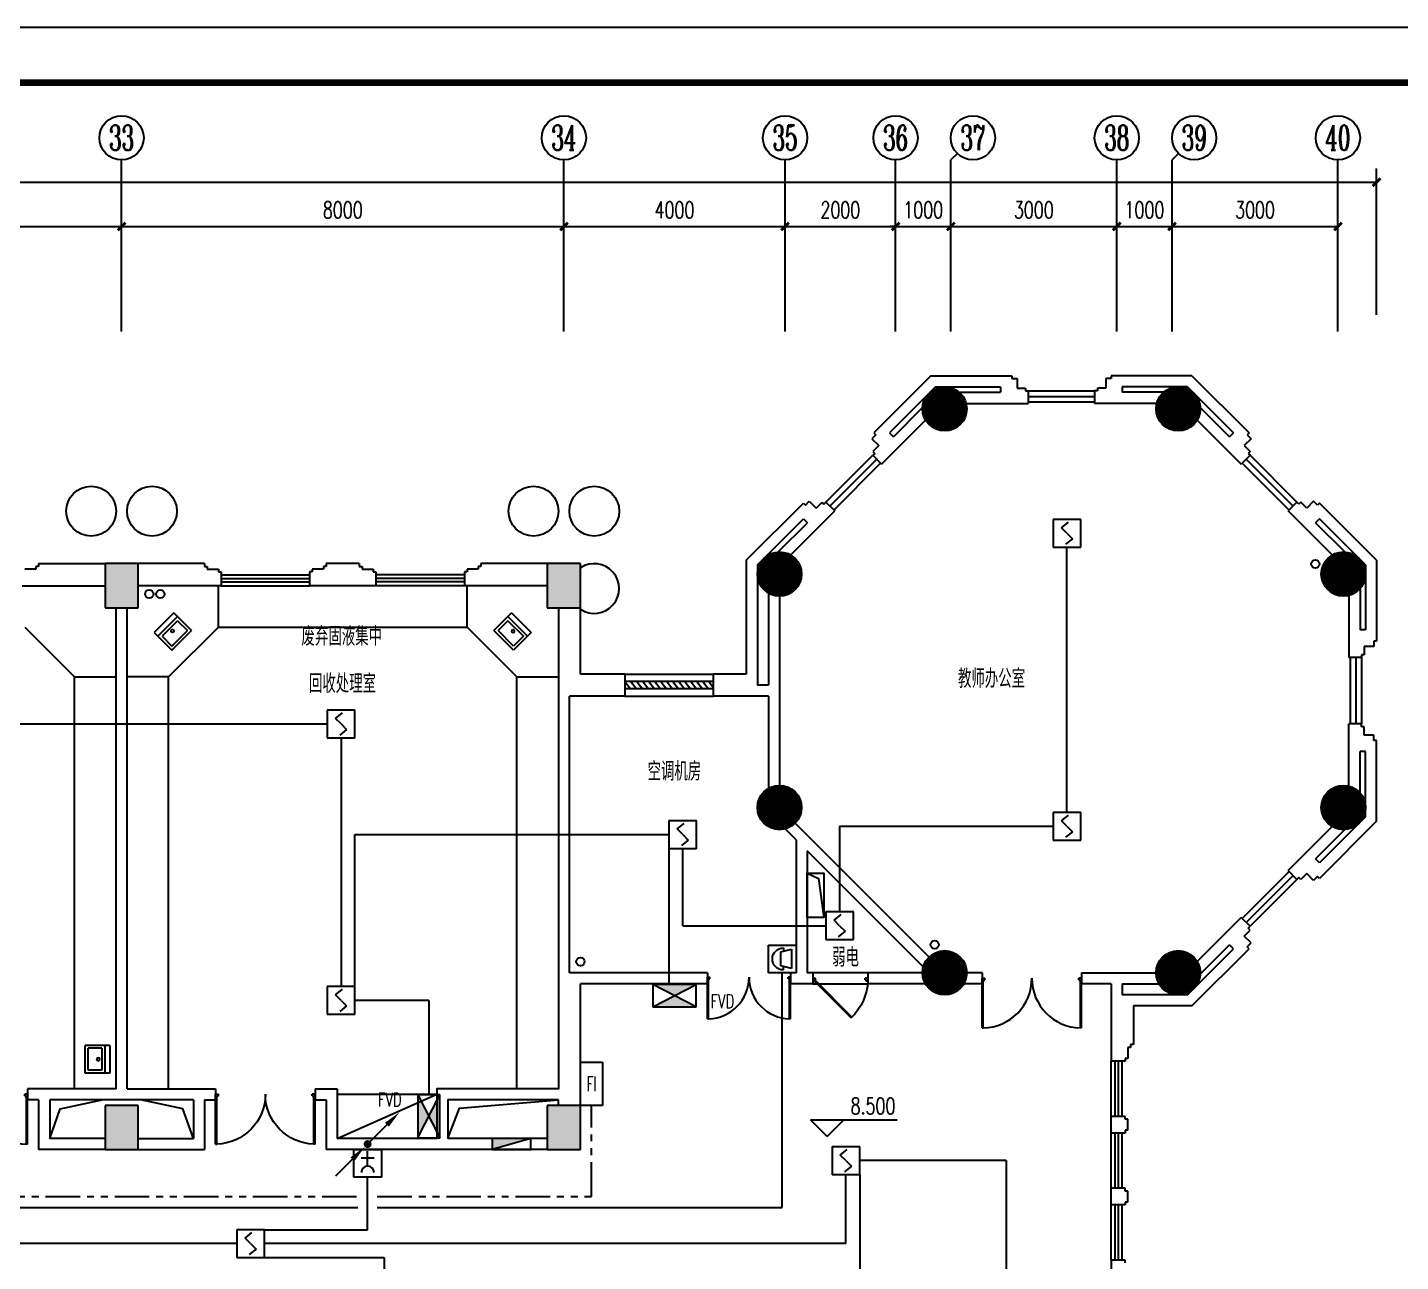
# Model space of a CAD drawing. Extents: x 190999 to 918899, y -200814 to 215286.
# Drawn here: x 618082 to 642918, y 49461 to 71786 of the extents above; entities that cross this region are included whole.
import ezdxf
from ezdxf.enums import TextEntityAlignment as Align

# ---------------------------------------------------------------- set-up
doc = ezdxf.new("R2010")
doc.units = 0
doc.header["$LTSCALE"] = 1000
doc.header["$MEASUREMENT"] = 0
doc.linetypes.add('PHANTOM2', pattern=[1.25, 0.625, -0.125, 0.125, -0.125, 0.125, -0.125])
doc.layers.get('Defpoints').update_dxf_attribs({"color": 1})
for name, color, linetype in [('00-EQUIP', 3, 'Continuous'), ('00-LWIRE', 4, 'Continuous'), ('00-WIRE-4', 6, 'Continuous'), ('A-墙线', 2, 'Continuous'), ('A-外包装修', 250, 'Continuous'), ('A-外窗', 145, 'Continuous'), ('A-家具', 250, 'Continuous'), ('A-门', 167, 'Continuous'), ('AXIS', 3, 'Continuous'), ('AXIS_TEXT', 7, 'Continuous'), ('COLUMN', 2, 'Continuous'), ('DIM_ELEV', 3, 'Continuous'), ('EQUIP_消火栓', 1, 'Continuous'), ('PUB_HATCH', 250, 'Continuous'), ('PUB_TEXT', 7, 'Continuous'), ('WALL', 2, 'Continuous'), ('WINDOW', 177, 'Continuous'), ('图框', 189, 'Continuous'), ('房间名称', 7, 'Continuous'), ('暖通-风-说明', 3, 'Continuous'), ('洞口线', 165, 'Continuous'), ('电井开洞', 97, 'Continuous'), ('雨水管', 151, 'Continuous')]:
    doc.layers.add(name, color=color, linetype=linetype)
doc.styles.add('_COMPLEX', font='COMPLEX.shx', dxfattribs={"width": 0.5})
doc.styles.add('_TCH_AXIS', font='COMPLEX', dxfattribs={"bigfont": 'GBCBIG'})
doc.styles.add('_TCH_DIM', font='SIMPLEX', dxfattribs={"bigfont": 'GBCBIG'})
doc.styles.add('COMPLEX', font='COMPLEX')
doc.styles.add('DIM_FONT', font='SIMPLEX', dxfattribs={"width": 0.7, "bigfont": 'GBCBIG'})
doc.styles.add('HZ-ZGBZ', font='romanc.shx', dxfattribs={"width": 0.65})
doc.styles.get("Standard").update_dxf_attribs({"font": 'simhei.ttf'})
doc.styles.add('XXK', font='romans.shx', dxfattribs={"width": 0.75, "bigfont": 'hzf.shx'})
doc.styles.add('zz-1', font='arial.ttf', dxfattribs={"width": 0.8})
doc.linetypes.add('BIG-DLINE', pattern='A,1,-0.15,["D",XXK,S=0.2,R=0,X=-0.1,Y=-0.09],-0.2', length=1.35)
doc.dimstyles.new('DIMN', dxfattribs={"dimtxt": 300, "dimasz": 100, "dimexe": 250, "dimexo": 300, "dimgap": 150, "dimtad": 1, "dimdec": 0, "dimzin": 0, "dimdsep": 46, "dimtxsty": 'DIM_FONT', "dimblk": 'ARCHTICK', "dimcen": 0.09, "dimclrt": 7, "dimazin": 2, "dimtfac": 1, "dimtdec": 0, "dimtix": 1, "dimtmove": 2, "dimatfit": 3, "dimfxl": 0, "dimtolj": 1, "dimtzin": 0, "dimarcsym": 0})

# ---------------------------------------------------------------- blocks, each defined once
blk = doc.blocks.new('TJAD_TK_A0')
at = {"layer": '图框'}
blk.add_line((2162, 399.3), (973, 399.3), dxfattribs=at)
at = {"layer": '图框', "const_width": 1.2}
blk.add_lwpolyline([(2152, -431.7), (2152, 389.3), (998, 389.3), (998, -431.7)], close=True, dxfattribs=at)
blk = doc.blocks.new('m1800')
at = {"layer": 'A-墙线'}
for p, q in [((-900, -100), (-900, 100)), ((900, -100), (900, 100))]:
    blk.add_line(p, q, dxfattribs=at)
at = {"layer": 'A-门'}
for p, q in [((-900, 900), (-900, 0)), ((-900, 900), (-880, 900)), ((-880, 900), (-880, 50)), ((880, 900), (880, 50)), ((900, 900), (880, 900)), ((900, 900), (900, 0)), ((-900, 50), (-870, 50)), ((-900, 0), (-850, 0)), ((-870, 50), (-870, 30)), ((-870, 30), (-850, 30)), ((-850, 30), (-850, 0)), ((850, 30), (850, 0)), ((870, 30), (850, 30)), ((900, 0), (850, 0)), ((870, 50), (870, 30)), ((900, 50), (870, 50))]:
    blk.add_line(p, q, dxfattribs=at)
for centre, start, end in [((-900, 0), 0, 88.7267), ((900, 0), 91.2733, 180)]:
    blk.add_arc(centre, 900, start, end, dxfattribs=at)
blk = doc.blocks.new('$TwtSys$00000434')
for p, q in [((-0.5, 0.5), (-0.5, -0.5)), ((-0.5, -0.5), (0.5, 0.5)), ((0.5, 0.5), (-0.5, 0.5)), ((0.5, -0.5), (0.5, 0.5)), ((-0.5, -0.5), (0.5, -0.5))]:
    blk.add_line(p, q)
blk.add_solid([(0.5, -0.5), (0.5, 0.5), (-0.5, -0.5)])
blk = doc.blocks.new('bfm01')
at = {"layer": 'A-墙线'}
for p, q in [((-200, 0), (0, 0)), ((-200, -1000), (0, -1000))]:
    blk.add_line(p, q, dxfattribs=at)
at = {"layer": 'A-门'}
for p, q in [((-200, -1000), (-200, 0)), ((-100, 0), (-100, -50)), ((-70, -50), (-100, -50)), ((-50, -30), (-70, -30)), ((-70, -30), (-70, -50)), ((-64, -44), (-50, -30)), ((-64, -44), (603, -711)), ((-50, 0), (-50, -30)), ((-50, -30), (617, -697)), ((0, 0), (0, -1000)), ((-70, -950), (-100, -950)), ((-100, -1000), (-100, -950)), ((-70, -970), (-70, -950)), ((-50, -970), (-70, -970)), ((-50, -1000), (-50, -970)), ((-50, -1000), (-100, -1000))]:
    blk.add_line(p, q, dxfattribs=at)
blk.add_arc((-100, 0), 1000, 272.866, 315.8103, dxfattribs=at)
blk = doc.blocks.new('$WINLIB2D$00000039')
at = {"color": 0}
for p, q in [((0.5, 0.5), (-0.5, 0.5)), ((-0.5, 0.167), (0.5, 0.167)), ((-0.384, -0.167), (-0.448, 0.167)), ((-0.316, -0.167), (-0.38, 0.167)), ((-0.248, -0.167), (-0.312, 0.167)), ((-0.18, -0.167), (-0.244, 0.167)), ((-0.112, -0.167), (-0.176, 0.167)), ((-0.044, -0.167), (-0.108, 0.167)), ((0.024, -0.167), (-0.04, 0.167)), ((0.092, -0.167), (0.028, 0.167)), ((0.16, -0.167), (0.096, 0.167)), ((0.228, -0.167), (0.164, 0.167)), ((0.296, -0.167), (0.232, 0.167)), ((0.364, -0.167), (0.3, 0.167)), ((0.432, -0.167), (0.368, 0.167)), ((0.5, -0.167), (0.436, 0.167)), ((-0.452, -0.167), (-0.5, 0.084)), ((-0.5, -0.167), (0.5, -0.167)), ((0.5, -0.5), (-0.5, -0.5))]:
    blk.add_line(p, q, dxfattribs=at)
blk = doc.blocks.new('_ArchTick')
at = {"const_width": 0.5}
blk.add_lwpolyline([(-0.7, -0.7), (0.7, 0.7)], dxfattribs=at)
blk = doc.blocks.new('*D1126')
at = {"layer": 'AXIS', "color": 0, "lineweight": -2}
for p, q in [((638785, 66586), (638785, 68436)), ((641785, 66586), (641785, 68436)), ((638785, 68186), (641785, 68186))]:
    blk.add_line(p, q, dxfattribs=at)
at = {"layer": 'Defpoints', "color": 0}
for p in [(641785, 68186), (638785, 66286), (641785, 66286)]:
    blk.add_point(p, dxfattribs=at)
at = {"layer": 'AXIS', "color": 0, "lineweight": -2, "xscale": 100, "yscale": 100, "zscale": 100, "rotation": 180}
blk.add_blockref('_ArchTick', (638785, 68186), dxfattribs=at)
at = {"layer": 'AXIS', "color": 0, "lineweight": -2, "xscale": 100, "yscale": 100, "zscale": 100}
blk.add_blockref('_ArchTick', (641785, 68186), dxfattribs=at)
at = {"layer": 'AXIS', "color": 7, "insert": (640285, 68486), "char_height": 300, "attachment_point": 5, "style": 'DIM_FONT'}
blk.add_mtext('\\A1;3000', dxfattribs=at)
blk = doc.blocks.new('*D1127')
at = {"layer": 'AXIS', "color": 0, "lineweight": -2}
for p, q in [((637785, 66586), (637785, 68436)), ((638785, 66586), (638785, 68436)), ((637785, 68186), (638785, 68186))]:
    blk.add_line(p, q, dxfattribs=at)
at = {"layer": 'Defpoints', "color": 0}
for p in [(638785, 68186), (637785, 66286), (638785, 66286)]:
    blk.add_point(p, dxfattribs=at)
at = {"layer": 'AXIS', "color": 0, "lineweight": -2, "xscale": 100, "yscale": 100, "zscale": 100, "rotation": 180}
blk.add_blockref('_ArchTick', (637785, 68186), dxfattribs=at)
at = {"layer": 'AXIS', "color": 0, "lineweight": -2, "xscale": 100, "yscale": 100, "zscale": 100}
blk.add_blockref('_ArchTick', (638785, 68186), dxfattribs=at)
at = {"layer": 'AXIS', "color": 7, "insert": (638285, 68486), "char_height": 300, "attachment_point": 5, "style": 'DIM_FONT'}
blk.add_mtext('\\A1;1000', dxfattribs=at)
blk = doc.blocks.new('*D1128')
at = {"layer": 'AXIS', "color": 0, "lineweight": -2}
for p, q in [((634784, 66586), (634784, 68436)), ((637785, 66586), (637785, 68436)), ((634784, 68186), (637785, 68186))]:
    blk.add_line(p, q, dxfattribs=at)
at = {"layer": 'Defpoints', "color": 0}
for p in [(637785, 68186), (634784, 66286), (637785, 66286)]:
    blk.add_point(p, dxfattribs=at)
at = {"layer": 'AXIS', "color": 0, "lineweight": -2, "xscale": 100, "yscale": 100, "zscale": 100, "rotation": 180}
blk.add_blockref('_ArchTick', (634784, 68186), dxfattribs=at)
at = {"layer": 'AXIS', "color": 0, "lineweight": -2, "xscale": 100, "yscale": 100, "zscale": 100}
blk.add_blockref('_ArchTick', (637785, 68186), dxfattribs=at)
at = {"layer": 'AXIS', "color": 7, "insert": (636284, 68486), "char_height": 300, "attachment_point": 5, "style": 'DIM_FONT'}
blk.add_mtext('\\A1;3000', dxfattribs=at)
blk = doc.blocks.new('*D1129')
at = {"layer": 'AXIS', "color": 0, "lineweight": -2}
for p, q in [((633785, 66586), (633785, 68436)), ((634784, 66586), (634784, 68436)), ((633785, 68186), (633685, 68186)), ((633785, 68186), (634784, 68186)), ((634784, 68186), (634884, 68186))]:
    blk.add_line(p, q, dxfattribs=at)
at = {"layer": 'Defpoints', "color": 0}
for p in [(634784, 68186), (633785, 66286), (634784, 66286)]:
    blk.add_point(p, dxfattribs=at)
at = {"layer": 'AXIS', "color": 0, "lineweight": -2, "xscale": 100, "yscale": 100, "zscale": 100}
blk.add_blockref('_ArchTick', (633785, 68186), dxfattribs=at)
at = {"layer": 'AXIS', "color": 0, "lineweight": -2, "xscale": 100, "yscale": 100, "zscale": 100, "rotation": 180}
blk.add_blockref('_ArchTick', (634784, 68186), dxfattribs=at)
at = {"layer": 'AXIS', "color": 7, "insert": (634284, 68486), "char_height": 300, "attachment_point": 5, "style": 'DIM_FONT'}
blk.add_mtext('\\A1;1000', dxfattribs=at)
blk = doc.blocks.new('*D1130')
at = {"layer": 'AXIS', "color": 0, "lineweight": -2}
for p, q in [((631785, 66586), (631785, 68436)), ((633785, 66586), (633785, 68436)), ((631785, 68186), (633785, 68186))]:
    blk.add_line(p, q, dxfattribs=at)
at = {"layer": 'Defpoints', "color": 0}
for p in [(633785, 68186), (631785, 66286), (633785, 66286)]:
    blk.add_point(p, dxfattribs=at)
at = {"layer": 'AXIS', "color": 0, "lineweight": -2, "xscale": 100, "yscale": 100, "zscale": 100, "rotation": 180}
blk.add_blockref('_ArchTick', (631785, 68186), dxfattribs=at)
at = {"layer": 'AXIS', "color": 0, "lineweight": -2, "xscale": 100, "yscale": 100, "zscale": 100}
blk.add_blockref('_ArchTick', (633785, 68186), dxfattribs=at)
at = {"layer": 'AXIS', "color": 7, "insert": (632785, 68486), "char_height": 300, "attachment_point": 5, "style": 'DIM_FONT'}
blk.add_mtext('\\A1;2000', dxfattribs=at)
blk = doc.blocks.new('*D1131')
at = {"layer": 'AXIS', "color": 0, "lineweight": -2}
for p, q in [((627785, 66586), (627785, 68436)), ((631785, 66586), (631785, 68436)), ((627785, 68186), (631785, 68186))]:
    blk.add_line(p, q, dxfattribs=at)
at = {"layer": 'Defpoints', "color": 0}
for p in [(631785, 68186), (627785, 66286), (631785, 66286)]:
    blk.add_point(p, dxfattribs=at)
at = {"layer": 'AXIS', "color": 0, "lineweight": -2, "xscale": 100, "yscale": 100, "zscale": 100, "rotation": 180}
blk.add_blockref('_ArchTick', (627785, 68186), dxfattribs=at)
at = {"layer": 'AXIS', "color": 0, "lineweight": -2, "xscale": 100, "yscale": 100, "zscale": 100}
blk.add_blockref('_ArchTick', (631785, 68186), dxfattribs=at)
at = {"layer": 'AXIS', "color": 7, "insert": (629785, 68486), "char_height": 300, "attachment_point": 5, "style": 'DIM_FONT'}
blk.add_mtext('\\A1;4000', dxfattribs=at)
blk = doc.blocks.new('*D1132')
at = {"layer": 'AXIS', "color": 0, "lineweight": -2}
for p, q in [((619785, 66586), (619785, 68436)), ((627785, 66586), (627785, 68436)), ((619785, 68186), (627785, 68186))]:
    blk.add_line(p, q, dxfattribs=at)
at = {"layer": 'Defpoints', "color": 0}
for p in [(627785, 68186), (619785, 66286), (627785, 66286)]:
    blk.add_point(p, dxfattribs=at)
at = {"layer": 'AXIS', "color": 0, "lineweight": -2, "xscale": 100, "yscale": 100, "zscale": 100, "rotation": 180}
blk.add_blockref('_ArchTick', (619785, 68186), dxfattribs=at)
at = {"layer": 'AXIS', "color": 0, "lineweight": -2, "xscale": 100, "yscale": 100, "zscale": 100}
blk.add_blockref('_ArchTick', (627785, 68186), dxfattribs=at)
at = {"layer": 'AXIS', "color": 7, "insert": (623785, 68486), "char_height": 300, "attachment_point": 5, "style": 'DIM_FONT'}
blk.add_mtext('\\A1;8000', dxfattribs=at)
blk = doc.blocks.new('*D1133')
at = {"layer": 'AXIS', "color": 0, "lineweight": -2}
for p, q in [((611785, 66586), (611785, 68436)), ((619785, 66586), (619785, 68436)), ((611785, 68186), (619785, 68186))]:
    blk.add_line(p, q, dxfattribs=at)
at = {"layer": 'Defpoints', "color": 0}
for p in [(619785, 68186), (611785, 66286), (619785, 66286)]:
    blk.add_point(p, dxfattribs=at)
at = {"layer": 'AXIS', "color": 0, "lineweight": -2, "xscale": 100, "yscale": 100, "zscale": 100, "rotation": 180}
blk.add_blockref('_ArchTick', (611785, 68186), dxfattribs=at)
at = {"layer": 'AXIS', "color": 0, "lineweight": -2, "xscale": 100, "yscale": 100, "zscale": 100}
blk.add_blockref('_ArchTick', (619785, 68186), dxfattribs=at)
at = {"layer": 'AXIS', "color": 7, "insert": (615785, 68486), "char_height": 300, "attachment_point": 5, "style": 'DIM_FONT'}
blk.add_mtext('\\A1;8000', dxfattribs=at)
blk = doc.blocks.new('*D1141')
at = {"layer": 'AXIS', "color": 0, "lineweight": -2}
for p, q in [((565235, 66586), (565235, 69236)), ((642484, 66586), (642484, 69236)), ((565235, 68986), (642484, 68986))]:
    blk.add_line(p, q, dxfattribs=at)
at = {"layer": 'Defpoints', "color": 0}
for p in [(642484, 68986), (565235, 66286), (642484, 66286)]:
    blk.add_point(p, dxfattribs=at)
at = {"layer": 'AXIS', "color": 0, "lineweight": -2, "xscale": 100, "yscale": 100, "zscale": 100, "rotation": 180}
blk.add_blockref('_ArchTick', (565235, 68986), dxfattribs=at)
at = {"layer": 'AXIS', "color": 0, "lineweight": -2, "xscale": 100, "yscale": 100, "zscale": 100}
blk.add_blockref('_ArchTick', (642484, 68986), dxfattribs=at)
at = {"layer": 'AXIS', "color": 7, "insert": (603859, 69286), "char_height": 300, "attachment_point": 5, "style": 'DIM_FONT'}
blk.add_mtext('\\A1;77250', dxfattribs=at)
blk = doc.blocks.new('_YZH')
blk.add_circle((0, 0), 0.5)
at = {"layer": 'PUB_HATCH', "const_width": 0.5}
blk.add_lwpolyline([(-0.25, 0, 1), (0.25, 0, 1)], format="xyb", close=True, dxfattribs=at)
blk = doc.blocks.new('_AXISO')
blk.add_circle((0, 0), 0.5)
at = {"layer": 'AXIS_TEXT', "style": 'COMPLEX', "width": 1.041667}
blk.add_attdef('A', text='', height=0.56, dxfattribs=at).set_placement((-0.25, -0.28), (0.25, -0.28), align=Align.FIT)
blk = doc.blocks.new('$plan$00001609')
at = {"linetype": 'Continuous'}
for p, q in [((0, -251), (0, 251)), ((0, 251), (450, 251)), ((93, -251), (93, 251)), ((450, 251), (450, -251)), ((146, -199), (146, 199)), ((146, 199), (397, 199)), ((397, 199), (397, -199)), ((146, -199), (397, -199)), ((0, -251), (450, -251))]:
    blk.add_line(p, q, dxfattribs=at)
blk.add_line((238, 2), (238, 0))
blk.add_arc((212, 0), 26, 4.716, 0, dxfattribs=at)
at = {"style": 'zz-1'}
for tag in ['YSIZE', 'XSIZE']:
    blk.add_attdef(tag, (0, 0), '', height=0.5, dxfattribs=at)
blk = doc.blocks.new('_LINKPT1')
at = {"color": 0}
blk.add_line((0, 0), (0, 0), dxfattribs=at)
blk = doc.blocks.new('3S1KCGW2')
for p, q in [((0.5, 0.5), (-0.5, 0.5)), ((-0.5, 0.5), (-0.5, -0.5)), ((0.5, -0.5), (0.5, 0.5)), ((-0.2, 0.2), (0.05, 0.4)), ((0, 0), (-0.2, 0.2)), ((0, 0), (0.2, -0.2)), ((0.2, -0.2), (-0.05, -0.4)), ((-0.5, -0.5), (0.5, -0.5))]:
    blk.add_line(p, q)
at = {"const_width": 0.04, "flags": 128}
blk.add_lwpolyline([(-0.5, -0.5), (-0.5, 0.5), (0.5, 0.5), (0.5, -0.5)], close=True, dxfattribs=at)
at = {"xscale": 0.002, "yscale": 0.002, "zscale": 0.002}
for p in [(0, 0.5), (-0.5, 0), (0.5, 0), (0, -0.5)]:
    blk.add_blockref('_LINKPT1', p, dxfattribs=at)
at = {"flags": 9}
blk.add_attdef('A', (0, 0), '', height=0.00002, dxfattribs=at)
blk = doc.blocks.new('6H2NC6JJ')
for p, q in [((-0.78, 0.4), (0.78, -0.4)), ((0.78, 0.4), (-0.78, -0.4)), ((0.78, 0.4), (-0.78, 0.4)), ((-0.78, 0.4), (-0.78, -0.4)), ((0.78, -0.4), (0.78, 0.4)), ((-0.78, -0.4), (0.78, -0.4))]:
    blk.add_line(p, q)
at = {"const_width": 0.04}
blk.add_lwpolyline([(-0.78, 0.4), (-0.78, -0.4), (0.78, -0.4), (0.78, 0.4)], close=True, dxfattribs=at)
for points in [[(-0.78, 0.4), (0, 0), (0.78, 0.4)], [(-0.78, -0.4), (0.78, -0.4), (0, 0)]]:
    blk.add_solid(points)
at = {"xscale": 0.002, "yscale": 0.002, "zscale": 0.002}
for p in [(-0.78, 0), (0, 0.4), (0.78, 0), (0, -0.4)]:
    blk.add_blockref('_LINKPT1', p, dxfattribs=at)
at = {"flags": 9}
blk.add_attdef('A', (0, 0), '', height=0.00002, dxfattribs=at)
blk = doc.blocks.new('6A2EJEHE')
for p, q in [((0.78, 0.4), (-0.78, 0.4)), ((-0.78, 0.4), (-0.78, -0.4)), ((0.78, -0.4), (0.78, 0.4)), ((-0.78, -0.4), (0.78, -0.4))]:
    blk.add_line(p, q)
at = {"xscale": 0.002, "yscale": 0.002, "zscale": 0.002}
for p in [(-0.78, 0), (0, 0.4), (0.78, 0), (0, -0.4)]:
    blk.add_blockref('_LINKPT1', p, dxfattribs=at)
at = {"style": '_COMPLEX', "width": 0.6, "flags": 8}
blk.add_attdef('$TEXT$', text='', height=0.52, dxfattribs=at).set_placement((0, 0), align=Align.MIDDLE_CENTER)
at = {"flags": 9}
blk.add_attdef('A', (0, 0), '', height=0.00002, dxfattribs=at)
blk = doc.blocks.new('J62IR8YJ')
for p, q in [((-0.5, 1), (0.5, 1)), ((-0.5, 0), (-0.5, 1)), ((0.5, 1), (0.5, 0)), ((0, 0.598), (0, 0.06)), ((0.5, 0), (-0.5, 0)), ((-0.231, 0.312), (0.231, 0.312))]:
    blk.add_line(p, q)
at = {"const_width": 0.04, "flags": 128}
blk.add_lwpolyline([(-0.5, 0), (-0.5, 1), (0.5, 1), (0.5, 0)], close=True, dxfattribs=at)
blk.add_arc((0, 0.829), 0.231, 180, 0)
at = {"xscale": 0.002, "yscale": 0.00200000000000955, "zscale": 0.002}
for p in [(0, 1), (-0.5, 0.5), (0.5, 0.5), (0, 0)]:
    blk.add_blockref('_LINKPT1', p, dxfattribs=at)
at = {"flags": 9}
blk.add_attdef('A', (0, 0), '', height=0.00002, dxfattribs=at)
blk = doc.blocks.new('_WRLD10L')
for p, q in [((1.15, 1.15), (0.55, 0.55)), ((0.104, 0.104), (0.104, 0.104)), ((-0.104, -0.104), (-0.104, -0.104))]:
    blk.add_line(p, q)
at = {"const_width": 0.142}
blk.add_lwpolyline([(-0.071, 0, 1), (0.071, 0, 1)], format="xyb", close=True, dxfattribs=at)
blk.add_solid([(0.62, 0.48), (0.48, 0.62), (0.1, 0.1)])
at = {"width": 0.8, "flags": 9}
blk.add_attdef('A', (0, 0), '', height=0.00002, dxfattribs=at)
blk = doc.blocks.new('411UXEXY')
for p, q in [((0.5, 0.5), (-0.5, 0.5)), ((-0.5, 0.5), (-0.5, -0.5)), ((0.5, -0.5), (0.5, 0.5)), ((-0.25, 0.056), (-0.35, -0.333)), ((0.25, 0.056), (-0.25, 0.056)), ((0.35, -0.333), (0.25, 0.056)), ((-0.4, -0.044), (-0.276, -0.044)), ((-0.35, -0.333), (0.35, -0.333)), ((0.4, -0.044), (0.276, -0.044)), ((-0.5, -0.5), (0.5, -0.5))]:
    blk.add_line(p, q)
at = {"const_width": 0.04, "flags": 128}
blk.add_lwpolyline([(0.5, -0.5), (0.5, 0.5), (-0.5, 0.5), (-0.5, -0.5)], close=True, dxfattribs=at)
blk.add_arc((0, -0.044), 0.4, 0, 180)
at = {"xscale": 0.002, "yscale": 0.002, "zscale": 0.002}
for p in [(0, 0.5), (-0.5, 0), (0.5, 0), (0, -0.5)]:
    blk.add_blockref('_LINKPT1', p, dxfattribs=at)
at = {"flags": 9}
blk.add_attdef('A', (0, 0), '', height=0.00002, dxfattribs=at)
blk = doc.blocks.new('_WRLD1L')
for p, q in [((0.7, 0.7), (0, 0)), ((0.104, 0.104), (0.104, 0.104)), ((-0.104, -0.104), (-0.104, -0.104))]:
    blk.add_line(p, q)
at = {"const_width": 0.142}
blk.add_lwpolyline([(-0.071, 0, 1), (0.071, 0, 1)], format="xyb", close=True, dxfattribs=at)
blk.add_solid([(0.63, 0.77), (0.77, 0.63), (1.15, 1.15)])
at = {"width": 0.8, "flags": 9}
blk.add_attdef('A', (0, 0), '', height=0.00002, dxfattribs=at)

msp = doc.modelspace()

# ---------------------------------------------------------------- hatches: boundary and pattern name
at = {"layer": 'PUB_HATCH'}
for points in [[(619484.6, 61286.5), (620084.6, 61286.5), (620084.6, 62086.5), (619484.6, 62086.5)], [(627484.6, 61286.5), (628084.6, 61286.5), (628084.6, 62086.5), (627484.6, 62086.5)], [(619484.6, 51486.5), (620084.6, 51486.5), (620084.6, 52286.5), (619484.6, 52286.5)], [(627484.6, 51486.5), (628084.6, 51486.5), (628084.6, 52286.5), (627484.6, 52286.5)]]:
    msp.add_hatch(color=256, dxfattribs=at).paths.add_polyline_path(points)

# ---------------------------------------------------------------- linework, layer by layer
at = {"layer": '00-WIRE-4'}
for p, q in [((636884.6, 57586.5), (636884.6, 62386.5)), ((616080.9, 59186.5), (623505, 59186.5)), ((623755, 58936.5), (623755, 54436.5)), ((624005, 57186.5), (629684.6, 57186.5)), ((624005, 54436.5), (624005, 57186.5)), ((632772.3, 57336.5), (632772.3, 55786.9)), ((632772.3, 57336.5), (636634.6, 57336.5)), ((629684.6, 56936.5), (629684.6, 54486.5)), ((629934.6, 55536.9), (629934.6, 56936.5)), ((629934.6, 55536.9), (632522.3, 55536.9)), ((625340.1, 54186.5), (624005, 54186.5)), ((625340.1, 54186.5), (625340.1, 52476.5)), ((635784.6, 51286.5), (633134.6, 51286.5)), ((635784.6, 51286.5), (635784.6, 47136.5)), ((624234.6, 50036.5), (624234.6, 50986.5)), ((632884.6, 49786.5), (632884.6, 51036.5)), ((633134.6, 51036.5), (633134.6, 46976.5)), ((622367.9, 50036.5), (624234.6, 50036.5)), ((621867.9, 49786.5), (610834.6, 49786.5)), ((632884.6, 49786.5), (622367.9, 49786.5)), ((622367.9, 49536.5), (624534.6, 49536.5)), ((624534.6, 49536.5), (624534.6, 48586.5))]:
    msp.add_line(p, q, dxfattribs=at)
at = {"layer": '00-WIRE-4', "linetype": 'BIG-DLINE'}
for p, q in [((631734.6, 50436.5), (631734.6, 54686.5)), ((608409.9, 50436.5), (624059.6, 50436.5)), ((624409.6, 50436.5), (631734.6, 50436.5))]:
    msp.add_line(p, q, dxfattribs=at)
at = {"layer": '00-WIRE-4', "linetype": 'PHANTOM2'}
for p, q in [((628284.6, 50636.5), (628284.6, 52286.5)), ((608409.9, 50636.5), (624059.6, 50636.5)), ((624409.6, 50636.5), (628284.6, 50636.5))]:
    msp.add_line(p, q, dxfattribs=at)
at = {"layer": 'A-墙线'}
for p, q in [((634423.3, 65486.5), (633390.2, 64453.4)), ((634423.3, 65486.5), (635884.4, 65486.5)), ((635884.4, 65486.5), (635884.4, 65436.5)), ((635884.4, 65436.5), (635984.4, 65436.5)), ((635984.4, 65436.5), (635984.4, 65261.5)), ((637684.4, 65436.5), (637584.4, 65436.5)), ((637584.4, 65436.5), (637584.4, 65261.5)), ((639145.4, 65486.5), (637684.4, 65486.5)), ((637684.4, 65486.5), (637684.4, 65436.5)), ((639145.4, 65486.5), (640178.5, 64453.4)), ((634506.2, 65286.5), (633673.1, 64453.4)), ((634506.2, 65286.5), (635684.4, 65286.5)), ((634936.4, 65186.5), (635684.4, 65186.5)), ((635684.4, 65286.5), (635684.4, 65186.5)), ((635984.4, 65261.5), (636134.4, 65261.5)), ((636134.4, 65261.5), (636134.4, 65211.5)), ((636134.4, 65211.5), (636184.4, 65211.5)), ((636184.4, 65211.5), (636184.4, 64986.5)), ((637434.4, 65211.5), (637384.4, 65211.5)), ((637384.4, 65211.5), (637384.4, 64986.5)), ((637584.4, 65261.5), (637434.4, 65261.5)), ((637434.4, 65261.5), (637434.4, 65211.5)), ((639062.5, 65286.5), (637884.4, 65286.5)), ((637884.4, 65286.5), (637884.4, 65186.5)), ((638632.3, 65186.5), (637884.4, 65186.5)), ((639062.5, 65286.5), (639895.6, 64453.4)), ((634272.7, 64911.5), (633743.8, 64382.7)), ((635059.2, 64986.5), (636184.4, 64986.5)), ((638509.5, 64986.5), (637384.4, 64986.5)), ((639296.1, 64911.5), (639824.9, 64382.7)), ((634327.3, 64683.3), (633531.7, 63887.7)), ((639241.4, 64683.3), (640037, 63887.7)), ((633425.6, 64418), (633354.9, 64347.3)), ((633354.9, 64347.3), (633478.6, 64223.6)), ((633390.2, 64453.4), (633425.6, 64418)), ((633673.1, 64453.4), (633743.8, 64382.7)), ((639895.6, 64453.4), (639824.9, 64382.7)), ((640213.8, 64347.3), (640090.1, 64223.6)), ((640178.5, 64453.4), (640143.1, 64418)), ((640143.1, 64418), (640213.8, 64347.3)), ((633478.6, 64223.6), (633372.6, 64117.5)), ((633372.6, 64117.5), (633407.9, 64082.2)), ((633407.9, 64082.2), (633372.6, 64046.8)), ((640090.1, 64223.6), (640196.1, 64117.5)), ((640196.1, 64117.5), (640160.8, 64082.2)), ((640160.8, 64082.2), (640196.1, 64046.8)), ((633372.6, 64046.8), (633531.7, 63887.7)), ((640196.1, 64046.8), (640037, 63887.7)), ((631084.4, 62147.5), (632117.5, 63180.6)), ((632117.5, 63180.6), (632152.8, 63145.2)), ((632152.8, 63145.2), (632223.5, 63215.9)), ((632223.5, 63215.9), (632347.3, 63092.2)), ((632347.3, 63092.2), (632453.3, 63198.3)), ((632453.3, 63198.3), (632488.7, 63162.9)), ((632488.7, 63162.9), (632524, 63198.3)), ((632524, 63198.3), (632683.1, 63039.2)), ((641044.7, 63198.3), (640885.6, 63039.2)), ((641080, 63162.9), (641044.7, 63198.3)), ((641115.4, 63198.3), (641080, 63162.9)), ((641221.5, 63092.2), (641115.4, 63198.3)), ((641345.2, 63215.9), (641221.5, 63092.2)), ((641415.9, 63145.2), (641345.2, 63215.9)), ((641451.3, 63180.6), (641415.9, 63145.2)), ((642484.4, 62147.5), (641451.3, 63180.6)), ((631284.4, 62064.7), (632117.5, 62897.8)), ((631887.5, 62243.5), (632683.1, 63039.2)), ((632117.5, 62897.8), (632188.2, 62827)), ((641681.2, 62243.5), (640885.6, 63039.2)), ((641451.3, 62897.8), (641380.6, 62827)), ((642284.4, 62064.7), (641451.3, 62897.8)), ((631659.3, 62298.2), (632188.2, 62827)), ((641909.4, 62298.2), (641380.6, 62827)), ((631084.4, 62147.5), (631084.4, 60086.5)), ((642484.4, 62147.5), (642484.4, 60686.5)), ((618234.6, 61986.5), (618034.6, 61986.5)), ((618234.6, 62036.5), (618234.6, 61986.5)), ((618284.6, 62036.5), (618234.6, 62036.5)), ((618284.6, 62086.5), (619484.6, 62086.5)), ((618284.6, 62086.5), (618284.6, 62036.5)), ((621284.6, 62086.5), (620084.6, 62086.5)), ((621284.6, 62086.5), (621284.6, 62036.5)), ((621284.6, 62036.5), (621334.6, 62036.5)), ((621334.6, 62036.5), (621334.6, 61986.5)), ((621334.6, 61986.5), (621534.6, 61986.5)), ((621534.6, 61986.5), (621534.6, 61936.5)), ((621534.6, 61936.5), (621584.6, 61936.5)), ((621584.6, 61936.5), (621584.6, 61686.5)), ((623234.6, 61936.5), (623184.6, 61936.5)), ((623184.6, 61936.5), (623184.6, 61686.5)), ((623234.6, 61986.5), (623234.6, 61936.5)), ((623434.6, 61986.5), (623234.6, 61986.5)), ((623434.6, 62036.5), (623434.6, 61986.5)), ((623484.6, 62036.5), (623434.6, 62036.5)), ((624084.6, 62086.5), (623484.6, 62086.5)), ((623484.6, 62086.5), (623484.6, 62036.5)), ((624084.6, 62086.5), (624084.6, 62036.5)), ((624084.6, 62036.5), (624134.6, 62036.5)), ((624134.6, 62036.5), (624134.6, 61986.5)), ((624134.6, 61986.5), (624334.6, 61986.5)), ((624334.6, 61986.5), (624334.6, 61936.5)), ((624334.6, 61936.5), (624384.6, 61936.5)), ((624384.6, 61936.5), (624384.6, 61686.5)), ((626034.6, 61936.5), (625984.6, 61936.5)), ((625984.6, 61936.5), (625984.6, 61686.5)), ((626034.6, 61986.5), (626034.6, 61936.5)), ((626234.6, 61986.5), (626034.6, 61986.5)), ((626234.6, 62036.5), (626234.6, 61986.5)), ((626284.6, 62036.5), (626234.6, 62036.5)), ((627484.6, 62086.5), (626284.6, 62086.5)), ((626284.6, 62086.5), (626284.6, 62036.5)), ((631284.4, 62064.7), (631284.4, 59886.5)), ((642284.4, 62064.7), (642284.4, 60886.5)), ((617984.6, 61686.5), (619484.6, 61686.5)), ((621584.6, 61686.5), (620084.6, 61686.5)), ((624384.6, 61686.5), (623184.6, 61686.5)), ((627484.6, 61686.5), (625984.6, 61686.5)), ((642184.4, 61634.4), (642184.4, 60886.5)), ((631484.4, 61552.6), (631484.4, 59886.5)), ((631684.4, 61499), (631684.4, 58074)), ((641984.4, 61511.7), (641984.4, 60386.5)), ((619684.6, 52586.5), (619684.6, 61286.5)), ((619884.6, 52586.5), (619884.6, 61286.5)), ((628084.6, 60086.5), (628084.6, 61286.5)), ((642284.4, 60886.5), (642184.4, 60886.5)), ((642484.4, 60686.5), (642434.4, 60686.5)), ((642434.4, 60686.5), (642434.4, 60586.5)), ((642209.4, 60386.5), (641984.4, 60386.5)), ((642259.4, 60436.5), (642209.4, 60436.5)), ((642209.4, 60436.5), (642209.4, 60386.5)), ((642434.4, 60586.5), (642259.4, 60586.5)), ((642259.4, 60586.5), (642259.4, 60436.5)), ((631484.4, 59886.5), (631284.4, 59886.5)), ((627884.6, 54686.5), (627884.6, 59686.5)), ((631484.4, 59686.5), (631484.4, 58020.4)), ((641984.4, 58061.3), (641984.4, 59186.5)), ((642209.4, 59186.5), (641984.4, 59186.5)), ((642209.4, 59136.5), (642209.4, 59186.5)), ((642259.4, 59136.5), (642209.4, 59136.5)), ((642259.4, 58986.5), (642259.4, 59136.5)), ((642434.4, 58986.5), (642259.4, 58986.5)), ((642434.4, 58886.5), (642434.4, 58986.5)), ((642484.4, 58886.5), (642434.4, 58886.5)), ((642484.4, 57425.5), (642484.4, 58886.5)), ((642184.4, 57938.6), (642184.4, 58686.5)), ((642284.4, 58686.5), (642184.4, 58686.5)), ((642284.4, 57508.3), (642284.4, 58686.5)), ((634389.2, 54969.4), (631966.8, 57391.7)), ((642284.4, 57508.3), (641451.3, 56675.2)), ((642484.4, 57425.5), (641451.3, 56392.4)), ((631984.6, 57091.2), (631784.6, 57291.2)), ((641681.2, 57329.4), (640885.6, 56533.8)), ((641909.4, 57274.8), (641380.6, 56745.9)), ((631984.6, 57091.2), (631984.6, 54686.5)), ((634285.6, 54790.1), (632184.6, 56891.2)), ((632184.6, 56891.2), (632184.6, 54686.5)), ((641451.3, 56675.2), (641380.6, 56745.9)), ((641044.7, 56374.7), (640885.6, 56533.8)), ((641080, 56410), (641044.7, 56374.7)), ((641115.4, 56374.7), (641080, 56410)), ((641221.5, 56480.8), (641115.4, 56374.7)), ((641345.2, 56357), (641221.5, 56480.8)), ((641415.9, 56427.7), (641345.2, 56357)), ((641451.3, 56392.4), (641415.9, 56427.7)), ((639241.4, 54889.6), (640037, 55685.3)), ((640196.1, 55526.2), (640037, 55685.3)), ((640090.1, 55349.4), (640196.1, 55455.5)), ((640160.8, 55490.8), (640196.1, 55526.2)), ((640196.1, 55455.5), (640160.8, 55490.8)), ((639296.1, 54661.4), (639824.9, 55190.3)), ((639895.6, 55119.6), (639824.9, 55190.3)), ((640213.8, 55225.6), (640090.1, 55349.4)), ((640143.1, 55154.9), (640213.8, 55225.6)), ((640178.5, 55119.6), (640143.1, 55154.9)), ((639062.5, 54286.5), (639895.6, 55119.6)), ((639145.4, 54086.5), (640178.5, 55119.6)), ((630384.6, 54686.5), (627884.6, 54686.5)), ((630384.6, 54686.5), (630384.6, 54486.5)), ((631984.6, 54686.5), (631884.6, 54686.5)), ((631884.6, 54686.5), (631884.6, 54486.5)), ((632284.6, 54686.5), (632184.6, 54686.5)), ((632284.6, 54686.5), (632284.6, 54486.5)), ((634272, 54686.5), (633284.6, 54686.5)), ((633284.6, 54686.5), (633284.6, 54486.5)), ((635349, 54686.5), (635072, 54686.5)), ((637149, 54686.5), (638497.1, 54686.5)), ((637149, 54686.5), (637149, 54486.5)), ((628084.6, 52286.5), (628084.6, 54486.5)), ((630384.6, 54486.5), (628084.6, 54486.5)), ((632284.6, 54486.5), (631884.6, 54486.5)), ((634325.6, 54486.5), (633284.6, 54486.5)), ((635349, 54486.5), (635018.4, 54486.5)), ((637684.6, 54486.5), (637149, 54486.5)), ((637684.6, 54486.5), (637684.6, 53086.5)), ((637884.6, 54486.5), (638550.4, 54486.5)), ((637884.6, 54486.5), (637884.6, 54286.5)), ((639062.5, 54286.5), (637884.6, 54286.5)), ((638084.6, 54086.5), (638084.6, 53386.5)), ((639145.4, 54086.5), (638084.6, 54086.5)), ((638034.6, 53336.5), (637984.6, 53336.5)), ((637984.6, 53336.5), (637984.6, 53136.5)), ((638084.6, 53386.5), (638034.6, 53386.5)), ((638034.6, 53386.5), (638034.6, 53336.5)), ((637934.6, 53086.5), (637684.6, 53086.5)), ((637934.6, 53136.5), (637934.6, 53086.5)), ((637984.6, 53136.5), (637934.6, 53136.5)), ((619684.6, 52586.5), (618084.6, 52586.5)), ((619884.6, 52586.5), (621484.6, 52586.5)), ((623284.6, 52586.5), (623684.6, 52586.5)), ((623684.6, 52586.5), (623684.6, 51686.5)), ((618284.6, 52386.5), (618084.6, 52386.5)), ((618284.6, 52386.5), (618284.6, 51486.5)), ((621084.6, 52386.5), (618484.6, 52386.5)), ((618484.6, 52386.5), (618484.6, 51686.5)), ((621084.6, 52386.5), (621084.6, 51686.5)), ((621284.6, 52386.5), (621484.6, 52386.5)), ((621284.6, 52386.5), (621284.6, 51486.5)), ((623284.6, 52386.5), (623484.6, 52386.5)), ((623484.6, 52386.5), (623484.6, 51486.5)), ((627684.6, 52286.5), (627684.6, 52386.5)), ((637684.6, 51786.5), (637684.6, 52086.5)), ((637934.6, 52086.5), (637684.6, 52086.5)), ((637934.6, 52036.5), (637934.6, 52086.5)), ((637984.6, 52036.5), (637934.6, 52036.5)), ((637984.6, 51836.5), (637984.6, 52036.5)), ((619484.6, 51686.5), (618484.6, 51686.5)), ((620084.6, 51686.5), (621084.6, 51686.5)), ((625484.6, 51686.5), (623684.6, 51686.5)), ((627484.6, 51686.5), (625684.6, 51686.5)), ((637934.6, 51786.5), (637684.6, 51786.5)), ((637934.6, 51836.5), (637934.6, 51786.5)), ((637984.6, 51836.5), (637934.6, 51836.5)), ((619484.6, 51486.5), (618284.6, 51486.5)), ((620084.6, 51486.5), (621284.6, 51486.5)), ((627484.6, 51486.5), (623484.6, 51486.5)), ((637684.6, 50486.5), (637684.6, 50786.5)), ((637934.6, 50786.5), (637684.6, 50786.5)), ((637934.6, 50736.5), (637934.6, 50786.5)), ((637984.6, 50736.5), (637934.6, 50736.5)), ((637984.6, 50536.5), (637984.6, 50736.5)), ((637934.6, 50486.5), (637684.6, 50486.5)), ((637934.6, 50536.5), (637934.6, 50486.5)), ((637984.6, 50536.5), (637934.6, 50536.5)), ((637684.6, 49486.5), (637684.6, 48086.5)), ((637934.6, 49486.5), (637684.6, 49486.5)), ((637934.6, 49436.5), (637934.6, 49486.5))]:
    msp.add_line(p, q, dxfattribs=at)
for points in [[(627684.6, 61286.5), (627684.6, 52586.5), (625484.6, 52586.5), (625484.6, 51686.5)], [(627684.6, 52386.5), (625684.6, 52386.5), (625684.6, 51686.5)]]:
    msp.add_lwpolyline(points, dxfattribs=at)
at = {"layer": 'A-外包装修'}
for centre in [(619234.6, 63036.5), (620334.6, 63036.5), (627234.6, 63036.5), (628334.6, 63036.5)]:
    msp.add_circle(centre, 450, dxfattribs=at)
msp.add_arc((628334.6, 61636.5), 450, 236.25101, 123.74899, dxfattribs=at)
at = {"layer": 'A-外窗'}
for p, q in [((636184.4, 65211.5), (637384.4, 65211.5)), ((636184.4, 65111.5), (637384.4, 65111.5)), ((636184.4, 65011.5), (637384.4, 65011.5)), ((632524, 63198.3), (633372.6, 64046.8)), ((632594.7, 63127.6), (633443.3, 63976.1)), ((632665.5, 63056.9), (633514, 63905.4)), ((640903.3, 63056.9), (640054.7, 63905.4)), ((640974, 63127.6), (640125.4, 63976.1)), ((641044.7, 63198.3), (640196.1, 64046.8)), ((621584.6, 61886.5), (623184.6, 61886.5)), ((625984.6, 61886.5), (624384.6, 61886.5)), ((621584.6, 61816.5), (623184.6, 61816.5)), ((621584.6, 61756.5), (623184.6, 61756.5)), ((621584.6, 61686.5), (623184.6, 61686.5)), ((625984.6, 61816.5), (624384.6, 61816.5)), ((625984.6, 61756.5), (624384.6, 61756.5)), ((625984.6, 61686.5), (624384.6, 61686.5)), ((642009.4, 60386.5), (642009.4, 59186.5)), ((642109.4, 60386.5), (642109.4, 59186.5)), ((642209.4, 60386.5), (642209.4, 59186.5)), ((640903.3, 56516.1), (640054.7, 55667.6)), ((640974, 56445.4), (640125.4, 55596.9)), ((641044.7, 56374.7), (640196.1, 55526.2)), ((637684.6, 52086.5), (637684.6, 53086.5)), ((637754.6, 52086.5), (637754.6, 53086.5)), ((637814.6, 52086.5), (637814.6, 53086.5)), ((637884.6, 52086.5), (637884.6, 53086.5)), ((637684.6, 50786.5), (637684.6, 51786.5)), ((637754.6, 50786.5), (637754.6, 51786.5)), ((637814.6, 50786.5), (637814.6, 51786.5)), ((637884.6, 50786.5), (637884.6, 51786.5)), ((637684.6, 49486.5), (637684.6, 50486.5)), ((637754.6, 49486.5), (637754.6, 50486.5)), ((637814.6, 49486.5), (637814.6, 50486.5)), ((637884.6, 49486.5), (637884.6, 50486.5))]:
    msp.add_line(p, q, dxfattribs=at)
at = {"layer": 'A-家具'}
for p, q in [((621534.6, 60936.5), (621534.6, 61686.5)), ((626034.6, 60936.5), (626034.6, 61686.5)), ((618034.6, 60936.5), (618934.6, 60036.5)), ((621534.6, 60936.5), (620634.6, 60036.5)), ((621534.6, 60936.5), (626034.6, 60936.5)), ((626034.6, 60936.5), (626934.6, 60036.5)), ((618934.6, 52586.5), (618934.6, 60036.5)), ((618934.6, 60036.5), (619684.6, 60036.5)), ((620634.6, 60036.5), (619884.6, 60036.5)), ((620634.6, 52586.5), (620634.6, 60036.5)), ((626934.6, 52586.5), (626934.6, 60036.5)), ((626934.6, 60036.5), (627684.6, 60036.5)), ((623684.6, 52486.5), (625484.6, 52486.5)), ((623684.6, 51686.5), (625484.6, 52486.5))]:
    msp.add_line(p, q, dxfattribs=at)
at = {"layer": 'AXIS'}
for p, q in [((619784.6, 66286.5), (619784.6, 69390.2)), ((627784.6, 66286.5), (627784.6, 69390.2)), ((631784.6, 66286.5), (631784.6, 69390.2)), ((633784.6, 66286.5), (633784.6, 69390.2)), ((634901.3, 69507.3), (634784.1, 69390.2)), ((634784.1, 66286.5), (634784.1, 69390.2)), ((637784.6, 66286.5), (637784.6, 69390.2)), ((638902.2, 69507.3), (638785, 69390.2)), ((638785, 66286.5), (638785, 69390.2)), ((641784.6, 66286.5), (641784.6, 69390.2))]:
    msp.add_line(p, q, dxfattribs=at)
at = {"layer": 'COLUMN'}
for p, q in [((620084.6, 62086.5), (619484.6, 62086.5)), ((619484.6, 62086.5), (619484.6, 61286.5)), ((620084.6, 61286.5), (620084.6, 62086.5)), ((628084.6, 62086.5), (627484.6, 62086.5)), ((627484.6, 62086.5), (627484.6, 61286.5)), ((628084.6, 61286.5), (628084.6, 62086.5)), ((619484.6, 61286.5), (620084.6, 61286.5)), ((627484.6, 61286.5), (628084.6, 61286.5)), ((620084.6, 52286.5), (619484.6, 52286.5)), ((619484.6, 52286.5), (619484.6, 51486.5)), ((620084.6, 51486.5), (620084.6, 52286.5)), ((628084.6, 52286.5), (627484.6, 52286.5)), ((627484.6, 52286.5), (627484.6, 51486.5)), ((628084.6, 51486.5), (628084.6, 52286.5)), ((619484.6, 51486.5), (620084.6, 51486.5)), ((627484.6, 51486.5), (628084.6, 51486.5))]:
    msp.add_line(p, q, dxfattribs=at)
at = {"layer": 'DIM_ELEV'}
for p, q in [((632545.6, 51722.4), (632245.6, 52022.4)), ((632245.6, 52022.4), (633810.6, 52022.4)), ((632545.6, 51722.4), (632845.6, 52022.4))]:
    msp.add_line(p, q, dxfattribs=at)
at = {"layer": 'WALL'}
for p, q in [((628884.6, 60086.5), (628084.6, 60086.5)), ((628884.6, 60086.5), (628884.6, 59686.5)), ((631084.4, 60086.5), (630484.6, 60086.5)), ((630484.6, 60086.5), (630484.6, 59686.5)), ((628884.6, 59686.5), (627884.6, 59686.5)), ((631484.4, 59686.5), (630484.6, 59686.5))]:
    msp.add_line(p, q, dxfattribs=at)
at = {"layer": '洞口线', "ltscale": 2}
for points in [[(618484.6, 51686.5), (618676.2, 52225.5), (619434.6, 52386.5)], [(621084.6, 51686.5), (620892.9, 52225.5), (620134.6, 52386.5)], [(625684.6, 51686.5), (625894.8, 52234.2), (627684.6, 52386.5)]]:
    msp.add_lwpolyline(points, dxfattribs=at)
at = {"layer": '电井开洞', "color": 4}
msp.add_lwpolyline([(632184.6, 56486.5), (632484.6, 56486.5), (632484.6, 55686.5), (632184.6, 55686.5)], close=True, dxfattribs=at)
at = {"layer": '电井开洞'}
msp.add_lwpolyline([(632184.6, 56486.5), (632389.9, 56387.9), (632484.6, 55686.5)], dxfattribs=at)
at = {"layer": '雨水管'}
for centre in [(641377.3, 62079.3), (620284.6, 61536.5), (620484.6, 61536.5), (634491.6, 55193.5), (628084.6, 54886.5)]:
    msp.add_circle(centre, 75, dxfattribs=at)

# ---------------------------------------------------------------- block references
at = {"layer": '00-EQUIP', "xscale": 500, "yscale": 500, "zscale": 500}
for p in [(636884.6, 62636.5), (623755, 59186.5), (629934.6, 57186.5), (636884.6, 57336.5), (632772.3, 55536.9), (623755, 54186.5), (632884.6, 51286.5), (622117.9, 49786.5)]:
    msp.add_blockref('3S1KCGW2', p, dxfattribs=at)
at = {"layer": '00-EQUIP', "yscale": 500, "zscale": 500}
for name, p, xscale, rotation in [('411UXEXY', (631734.6, 54936.5), -500, 90), ('6H2NC6JJ', (629784.6, 54272.1), 500, 180), ('6H2NC6JJ', (625340.1, 52086.5), 500, 90), ('J62IR8YJ', (624234.6, 51486.5), 500, 180)]:
    msp.add_blockref(name, p, dxfattribs=dict(at, xscale=xscale, rotation=rotation))
at = {"layer": '00-EQUIP'}
ref = msp.add_blockref('6A2EJEHE', (628284.6, 52676.5), dxfattribs=dict(at, xscale=-500, yscale=500, zscale=500, rotation=90))
ref.add_attrib('$TEXT$', 'FI', dxfattribs={"layer": '0', "height": 260, "style": '_COMPLEX', "width": 0.6, "flags": 8}).set_placement((628284.6, 52676.5), align=Align.MIDDLE_CENTER)
at = {"layer": '00-LWIRE', "xscale": 500, "yscale": 500, "zscale": 500}
msp.add_blockref('_WRLD1L', (624234.6, 51586.5), dxfattribs=at)
at = {"layer": '00-LWIRE', "xscale": 500, "yscale": 500, "zscale": 500, "rotation": 180}
msp.add_blockref('_WRLD10L', (624234.6, 51586.5), dxfattribs=at)
at = {"layer": 'A-家具', "yscale": -1, "rotation": 315}
msp.add_blockref('$plan$00001609', (620554.2, 61016.8), dxfattribs=at)
at = {"layer": 'A-家具'}
for p, rotation in [((627014.9, 61016.8), 225), ((619574.3, 53120.2), 180.0000000000001)]:
    msp.add_blockref('$plan$00001609', p, dxfattribs=dict(at, rotation=rotation))
at = {"layer": 'A-门', "xscale": 0.8333333332557231, "yscale": 0.8333333332557231, "zscale": 0.8333333333333334, "rotation": 180}
msp.add_blockref('m1800', (631134.6, 54603.2), dxfattribs=at)
at = {"layer": 'A-门', "xscale": -1}
for name, p, rotation in [('bfm01', (632284.6, 54486.5), 90), ('m1800', (622384.6, 52486.5), 180)]:
    msp.add_blockref(name, p, dxfattribs=dict(at, rotation=rotation))
at = {"layer": 'A-门', "rotation": 180}
for p in [(636249, 54586.5), (636249, 54586.5), (617184.6, 52486.5)]:
    msp.add_blockref('m1800', p, dxfattribs=at)
at = {"layer": 'AXIS'}
ref = msp.add_blockref('_AXISO', (619784.6, 69790.2), dxfattribs=dict(at, xscale=800, yscale=800, zscale=800))
ref.add_attrib('A', '33', dxfattribs={"layer": 'AXIS_TEXT', "height": 452.55, "style": '_TCH_AXIS', "width": 0.636364}).set_placement((619558.3, 69563.9), (620010.9, 69563.9), align=Align.FIT)
ref = msp.add_blockref('_AXISO', (627784.6, 69790.2), dxfattribs=dict(at, xscale=800, yscale=800, zscale=800))
ref.add_attrib('A', '34', dxfattribs={"layer": 'AXIS_TEXT', "height": 452.55, "style": '_TCH_AXIS', "width": 0.6}).set_placement((627558.3, 69563.9), (628010.9, 69563.9), align=Align.FIT)
ref = msp.add_blockref('_AXISO', (631784.6, 69790.2), dxfattribs=dict(at, xscale=800, yscale=800, zscale=800))
ref.add_attrib('A', '35', dxfattribs={"layer": 'AXIS_TEXT', "height": 452.55, "style": '_TCH_AXIS', "width": 0.636364}).set_placement((631558.3, 69563.9), (632010.9, 69563.9), align=Align.FIT)
ref = msp.add_blockref('_AXISO', (633784.6, 69790.2), dxfattribs=dict(at, xscale=800, yscale=800, zscale=800))
ref.add_attrib('A', '36', dxfattribs={"layer": 'AXIS_TEXT', "height": 452.55, "style": '_TCH_AXIS', "width": 0.636364}).set_placement((633558.3, 69563.9), (634010.9, 69563.9), align=Align.FIT)
ref = msp.add_blockref('_AXISO', (635184.1, 69790.2), dxfattribs=dict(at, xscale=800, yscale=800, zscale=800))
ref.add_attrib('A', '37', dxfattribs={"layer": 'AXIS_TEXT', "height": 452.55, "style": '_TCH_AXIS', "width": 0.636364}).set_placement((634957.9, 69563.9), (635410.4, 69563.9), align=Align.FIT)
ref = msp.add_blockref('_AXISO', (637784.6, 69790.2), dxfattribs=dict(at, xscale=800, yscale=800, zscale=800))
ref.add_attrib('A', '38', dxfattribs={"layer": 'AXIS_TEXT', "height": 452.55, "style": '_TCH_AXIS', "width": 0.636364}).set_placement((637558.3, 69563.9), (638010.9, 69563.9), align=Align.FIT)
ref = msp.add_blockref('_AXISO', (639185, 69790.2), dxfattribs=dict(at, xscale=800, yscale=800, zscale=800))
ref.add_attrib('A', '39', dxfattribs={"layer": 'AXIS_TEXT', "height": 452.55, "style": '_TCH_AXIS', "width": 0.636364}).set_placement((638958.7, 69563.9), (639411.3, 69563.9), align=Align.FIT)
ref = msp.add_blockref('_AXISO', (641784.6, 69790.2), dxfattribs=dict(at, xscale=800, yscale=800, zscale=800))
ref.add_attrib('A', '40', dxfattribs={"layer": 'AXIS_TEXT', "height": 452.55, "style": '_TCH_AXIS', "width": 0.6}).set_placement((641558.3, 69563.9), (642010.9, 69563.9), align=Align.FIT)
at = {"layer": 'COLUMN', "xscale": 800, "yscale": 800, "zscale": 800}
for p in [(634671.9, 64886.5), (638896.8, 64886.5), (631684.4, 61899), (641884.4, 61899), (631684.4, 57674), (641884.4, 57674), (634671.9, 54686.5), (638896.8, 54686.5)]:
    msp.add_blockref('_YZH', p, dxfattribs=at)
at = {"layer": 'EQUIP_消火栓', "xscale": 700, "yscale": 200, "zscale": 700, "rotation": 180}
msp.add_blockref('$TwtSys$00000434', (626834.6, 51586.5), dxfattribs=at)
at = {"layer": 'WINDOW', "xscale": -1600, "yscale": -400, "zscale": 1600}
msp.add_blockref('$WINLIB2D$00000039', (629684.6, 59886.5), dxfattribs=at)
at = {"layer": '图框', "xscale": 100, "yscale": 100, "zscale": 100}
msp.add_blockref('TJAD_TK_A0', (450398.6, 31856.8), dxfattribs=at)

# ---------------------------------------------------------------- texts
at = {"layer": 'PUB_TEXT', "style": '_TCH_DIM', "width": 0.705882}
msp.add_text('8.500', height=297.5, dxfattribs=at).set_placement((632970.6, 52127.3))
at = {"layer": '房间名称', "style": '_TCH_DIM'}
for s, p in [('废弃固液集中', (623038.5, 60602.1)), ('回收处理室', (623172.5, 59747.5)), ('教师办公室', (634912.2, 59838.7)), ('空调机房', (629296.8, 58160.5)), ('弱电', (632636.3, 54796.2))]:
    msp.add_text(s, height=337.59, dxfattribs=at).set_placement(p)
at = {"layer": '暖通-风-说明', "style": 'HZ-ZGBZ', "width": 0.7}
for p in [(630435.8, 54045.3), (624420.4, 52266.1)]:
    msp.add_text('FVD', height=250, dxfattribs=at).set_placement(p)

# ---------------------------------------------------------------- dimensions: what is measured, and where the dimension line sits
at = {"layer": 'AXIS'}
for p1, p2, distance, picture, middle in [((565234.6, 66286.5), (642484.4, 66286.5), 2700, '*D1141', (603859.5, 69286.5)), ((611784.6, 66286.5), (619784.6, 66286.5), 1900, '*D1133', (615784.6, 68486.5)), ((619784.6, 66286.5), (627784.6, 66286.5), 1900, '*D1132', (623784.6, 68486.5)), ((627784.6, 66286.5), (631784.6, 66286.5), 1900, '*D1131', (629784.6, 68486.5)), ((631784.6, 66286.5), (633784.6, 66286.5), 1900, '*D1130', (632784.6, 68486.5)), ((633784.5799, 66286.4845), (634784.1331, 66286.4845), 1900, '*D1129', (634284.3565, 68486.4845)), ((634784.1331, 66286.4845), (637784.5799, 66286.4845), 1900, '*D1128', (636284.3565, 68486.4845)), ((637784.6, 66286.5), (638785, 66286.5), 1900, '*D1127', (638284.8, 68486.5)), ((638785, 66286.5), (641784.6, 66286.5), 1900, '*D1126', (640284.8, 68486.5))]:
    dim = msp.add_aligned_dim(p1=p1, p2=p2, distance=distance, dimstyle='DIMN', dxfattribs=at)
    dim.commit()
    dim.dimension.update_dxf_attribs({"geometry": picture, "text_midpoint": middle})

doc.saveas('drawing.dxf')
